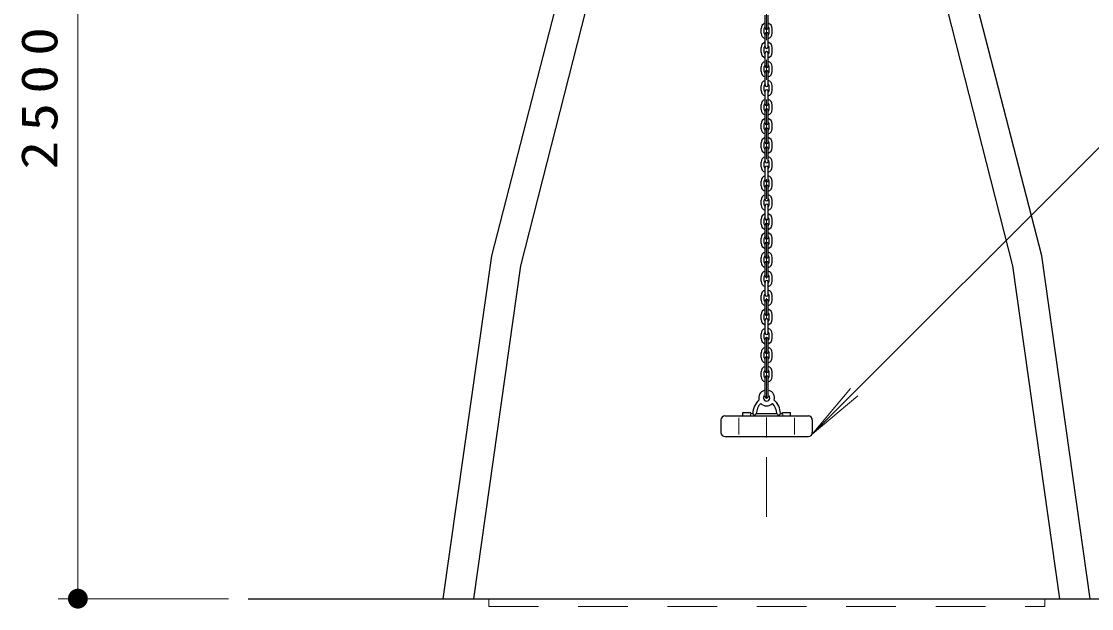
# Model space of a CAD drawing. Units: millimetres on the paper, scale 1:50. Extents: x -365 to 0, y -19 to 257.
# Drawn here: x -207.2 to -153.3, y 79.1 to 108.7 of the extents above; entities that cross this region are included whole.
import ezdxf

# ---------------------------------------------------------------- set-up
doc = ezdxf.new("R2010")
doc.units = ezdxf.units.MM
doc.linetypes.add('USER1', pattern=[4.5, 2.5, -2])
doc.linetypes.add('USER2', pattern=[6, 3, -1, 1, -1])
doc.layers.add('LY_1', color=7, linetype='Continuous', lineweight=25)
doc.styles.add('ＭＳ ゴシック', font='')
doc.styles.get('ＭＳ ゴシック').set_extended_font_data('MS Gothic')

# ---------------------------------------------------------------- blocks, each defined once
blk = doc.blocks.new('filled_dot')
at = {"color": 0, "linetype": 'Continuous', "lineweight": -2, "const_width": 1.25}
blk.add_lwpolyline([(-0.625, 0, 1), (0.625, 0, 1)], format="xyb", close=True, dxfattribs=at)

msp = doc.modelspace()

# ---------------------------------------------------------------- linework, layer by layer
at = {"layer": 'LY_1', "linetype": 'USER2', "lineweight": 13}
msp.add_line((-169.682, 83.756), (-169.682, 134.56), dxfattribs=at)
at = {"layer": 'LY_1', "lineweight": 13}
for p, q in [((-204.348, 79.635), (-204.348, 129.635)), ((-148.479, 106.826), (-167.382, 87.922)), ((-167.382, 87.922), (-165.454, 90.221)), ((-167.382, 87.922), (-165.084, 89.851)), ((-170.482, 88.955), (-170.508, 88.835)), ((-170.382, 88.955), (-170.3, 88.835)), ((-170.202, 88.955), (-170.3, 88.835)), ((-169.163, 88.955), (-169.064, 88.835)), ((-168.982, 88.955), (-169.064, 88.835)), ((-168.882, 88.955), (-168.857, 88.835)), ((-171.082, 88.735), (-171.082, 87.895)), ((-168.282, 88.735), (-168.282, 87.895)), ((-196.774, 79.635), (-205.348, 79.635))]:
    msp.add_line(p, q, dxfattribs=at)
at = {"layer": 'LY_1'}
for p, q in [((-169.762, 108.375), (-169.762, 109.015)), ((-169.602, 108.375), (-169.602, 109.015)), ((-169.962, 108.095), (-169.962, 108.335)), ((-169.802, 108.095), (-169.802, 108.335)), ((-169.562, 108.095), (-169.562, 108.335)), ((-169.402, 108.095), (-169.402, 108.335)), ((-169.762, 107.415), (-169.762, 108.055)), ((-169.602, 107.415), (-169.602, 108.055)), ((-169.962, 107.135), (-169.962, 107.375)), ((-169.802, 107.135), (-169.802, 107.375)), ((-169.562, 107.135), (-169.562, 107.375)), ((-169.402, 107.135), (-169.402, 107.375)), ((-169.762, 106.455), (-169.762, 107.095)), ((-169.602, 106.455), (-169.602, 107.095)), ((-169.962, 106.175), (-169.962, 106.415)), ((-169.802, 106.175), (-169.802, 106.415)), ((-169.762, 105.495), (-169.762, 106.135)), ((-169.602, 105.495), (-169.602, 106.135)), ((-169.562, 106.175), (-169.562, 106.415)), ((-169.402, 106.175), (-169.402, 106.415)), ((-169.962, 105.215), (-169.962, 105.455)), ((-169.802, 105.215), (-169.802, 105.455)), ((-169.762, 104.535), (-169.762, 105.175)), ((-169.602, 104.535), (-169.602, 105.175)), ((-169.562, 105.215), (-169.562, 105.455)), ((-169.402, 105.215), (-169.402, 105.455)), ((-169.962, 104.255), (-169.962, 104.495)), ((-169.802, 104.255), (-169.802, 104.495)), ((-169.762, 103.575), (-169.762, 104.215)), ((-169.602, 103.575), (-169.602, 104.215)), ((-169.562, 104.255), (-169.562, 104.495)), ((-169.402, 104.255), (-169.402, 104.495)), ((-169.962, 103.295), (-169.962, 103.535)), ((-169.802, 103.295), (-169.802, 103.535)), ((-169.562, 103.295), (-169.562, 103.535)), ((-169.402, 103.295), (-169.402, 103.535)), ((-169.762, 102.615), (-169.762, 103.255)), ((-169.602, 102.615), (-169.602, 103.255)), ((-169.962, 102.335), (-169.962, 102.575)), ((-169.802, 102.335), (-169.802, 102.575)), ((-169.562, 102.335), (-169.562, 102.575)), ((-169.402, 102.335), (-169.402, 102.575)), ((-169.762, 101.655), (-169.762, 102.295)), ((-169.602, 101.655), (-169.602, 102.295)), ((-169.962, 101.375), (-169.962, 101.615)), ((-169.802, 101.375), (-169.802, 101.615)), ((-169.762, 100.695), (-169.762, 101.335)), ((-169.602, 100.695), (-169.602, 101.335)), ((-169.562, 101.375), (-169.562, 101.615)), ((-169.402, 101.375), (-169.402, 101.615)), ((-169.962, 100.415), (-169.962, 100.655)), ((-169.802, 100.415), (-169.802, 100.655)), ((-169.762, 99.735), (-169.762, 100.375)), ((-169.602, 99.735), (-169.602, 100.375)), ((-169.562, 100.415), (-169.562, 100.655)), ((-169.402, 100.415), (-169.402, 100.655)), ((-169.962, 99.455), (-169.962, 99.695)), ((-169.802, 99.455), (-169.802, 99.695)), ((-169.562, 99.455), (-169.562, 99.695)), ((-169.402, 99.455), (-169.402, 99.695)), ((-169.762, 98.775), (-169.762, 99.415)), ((-169.602, 98.775), (-169.602, 99.415)), ((-169.962, 98.495), (-169.962, 98.735)), ((-169.802, 98.495), (-169.802, 98.735)), ((-169.562, 98.495), (-169.562, 98.735)), ((-169.402, 98.495), (-169.402, 98.735)), ((-169.762, 97.815), (-169.762, 98.455)), ((-169.602, 97.815), (-169.602, 98.455)), ((-169.962, 97.535), (-169.962, 97.775)), ((-169.802, 97.535), (-169.802, 97.775)), ((-169.562, 97.535), (-169.562, 97.775)), ((-169.402, 97.535), (-169.402, 97.775)), ((-169.762, 96.855), (-169.762, 97.495)), ((-169.602, 96.855), (-169.602, 97.495)), ((-169.962, 96.575), (-169.962, 96.815)), ((-169.802, 96.575), (-169.802, 96.815)), ((-169.762, 95.895), (-169.762, 96.535)), ((-169.602, 95.895), (-169.602, 96.535)), ((-169.562, 96.575), (-169.562, 96.815)), ((-169.402, 96.575), (-169.402, 96.815)), ((-169.962, 95.615), (-169.962, 95.855)), ((-169.802, 95.615), (-169.802, 95.855)), ((-169.762, 94.935), (-169.762, 95.575)), ((-169.602, 94.935), (-169.602, 95.575)), ((-169.562, 95.615), (-169.562, 95.855)), ((-169.402, 95.615), (-169.402, 95.855)), ((-169.962, 94.655), (-169.962, 94.895)), ((-169.802, 94.655), (-169.802, 94.895)), ((-169.562, 94.655), (-169.562, 94.895)), ((-169.402, 94.655), (-169.402, 94.895)), ((-169.762, 93.975), (-169.762, 94.615)), ((-169.602, 93.975), (-169.602, 94.615)), ((-169.962, 93.695), (-169.962, 93.935)), ((-169.802, 93.695), (-169.802, 93.935)), ((-169.562, 93.695), (-169.562, 93.935)), ((-169.402, 93.695), (-169.402, 93.935)), ((-169.762, 93.015), (-169.762, 93.655)), ((-169.602, 93.015), (-169.602, 93.655)), ((-169.962, 92.735), (-169.962, 92.975)), ((-169.802, 92.735), (-169.802, 92.975)), ((-169.762, 92.055), (-169.762, 92.695)), ((-169.602, 92.055), (-169.602, 92.695)), ((-169.562, 92.735), (-169.562, 92.975)), ((-169.402, 92.735), (-169.402, 92.975)), ((-169.962, 91.775), (-169.962, 92.015)), ((-169.802, 91.775), (-169.802, 92.015)), ((-169.762, 91.095), (-169.762, 91.735)), ((-169.602, 91.095), (-169.602, 91.735)), ((-169.562, 91.775), (-169.562, 92.015)), ((-169.402, 91.775), (-169.402, 92.015)), ((-169.962, 90.815), (-169.962, 91.055)), ((-169.802, 90.815), (-169.802, 91.055)), ((-169.562, 90.815), (-169.562, 91.055)), ((-169.402, 90.815), (-169.402, 91.055)), ((-169.762, 89.815), (-169.762, 90.775)), ((-169.602, 89.815), (-169.602, 90.775)), ((-170.882, 88.835), (-170.882, 89.015)), ((-170.882, 89.015), (-170.472, 89.015)), ((-170.482, 88.955), (-170.482, 89.015)), ((-170.482, 88.955), (-170.382, 88.955)), ((-170.202, 88.955), (-169.163, 88.955)), ((-168.982, 88.955), (-168.882, 88.955)), ((-168.882, 89.015), (-168.482, 89.015)), ((-168.882, 88.955), (-168.882, 89.015)), ((-168.482, 88.835), (-168.482, 89.015)), ((-171.982, 88.635), (-171.982, 87.995)), ((-171.782, 88.835), (-167.582, 88.835)), ((-167.382, 88.635), (-167.382, 87.995)), ((-171.782, 87.795), (-167.582, 87.795)), ((-195.774, 79.635), (-144.687, 79.635))]:
    msp.add_line(p, q, dxfattribs=at)
at = {"layer": 'LY_1', "linetype": 'USER1', "lineweight": 13}
for p, q in [((-183.672, 79.235), (-183.672, 79.635)), ((-183.672, 79.235), (-155.672, 79.235)), ((-155.672, 79.235), (-155.672, 79.635))]:
    msp.add_line(p, q, dxfattribs=at)
at = {"layer": 'LY_1'}
for points in [[(-179.179, 113.792), (-183.532, 96.898), (-185.974, 79.635)], [(-153.391, 79.635), (-155.832, 96.898), (-160.186, 113.792)], [(-177.895, 112.796), (-182.078, 96.389), (-184.443, 79.635)], [(-154.922, 79.635), (-157.286, 96.389), (-161.469, 112.796)]]:
    msp.add_lwpolyline(points, dxfattribs=at)
for centre, radius, start, end in [((-169.682, 108.335), 0.28, 106.6016, 180), ((-169.682, 108.335), 0.12, 131.8103, 180), ((-169.682, 108.375), 0.08, 180, 0), ((-169.682, 108.335), 0.28, 0, 73.3984), ((-169.682, 108.335), 0.12, 0, 48.1897), ((-169.682, 108.095), 0.28, 180, 253.3984), ((-169.682, 108.095), 0.12, 180, 228.1897), ((-169.682, 108.055), 0.08, 0, 180), ((-169.682, 108.095), 0.28, 286.6015, 0), ((-169.682, 108.095), 0.12, 311.8103, 0), ((-169.682, 107.375), 0.28, 106.6016, 180), ((-169.682, 107.375), 0.12, 131.8103, 180), ((-169.682, 107.415), 0.08, 180, 0), ((-169.682, 107.375), 0.28, 0, 73.3984), ((-169.682, 107.375), 0.12, 0, 48.1897), ((-169.682, 107.135), 0.28, 180, 253.3984), ((-169.682, 106.415), 0.28, 106.6016, 180), ((-169.682, 107.135), 0.12, 180, 228.1897), ((-169.682, 107.095), 0.08, 0, 180), ((-169.682, 107.135), 0.28, 286.6015, 0), ((-169.682, 107.135), 0.12, 311.8103, 0), ((-169.682, 106.415), 0.28, 0, 73.3984), ((-169.682, 106.175), 0.28, 180, 253.3984), ((-169.682, 106.415), 0.12, 131.8103, 180), ((-169.682, 106.175), 0.12, 180, 228.1897), ((-169.682, 106.455), 0.08, 180, 0), ((-169.682, 106.135), 0.08, 0, 180), ((-169.682, 106.415), 0.12, 0, 48.1897), ((-169.682, 106.175), 0.28, 286.6015, 0), ((-169.682, 106.175), 0.12, 311.8103, 0), ((-169.682, 105.455), 0.28, 106.6016, 180), ((-169.682, 105.455), 0.28, 0, 73.3984), ((-169.682, 105.215), 0.28, 180, 253.3984), ((-169.682, 105.455), 0.12, 131.8103, 180), ((-169.682, 105.215), 0.12, 180, 228.1897), ((-169.682, 105.495), 0.08, 180, 0), ((-169.682, 105.175), 0.08, 0, 180), ((-169.682, 105.455), 0.12, 0, 48.1897), ((-169.682, 105.215), 0.28, 286.6015, 0), ((-169.682, 105.215), 0.12, 311.8103, 0), ((-169.682, 104.495), 0.28, 106.6016, 180), ((-169.682, 104.495), 0.12, 131.8103, 180), ((-169.682, 104.535), 0.08, 180, 0), ((-169.682, 104.495), 0.28, 0, 73.3984), ((-169.682, 104.495), 0.12, 0, 48.1897), ((-169.682, 104.255), 0.28, 180, 253.3984), ((-169.682, 104.255), 0.12, 180, 228.1897), ((-169.682, 104.215), 0.08, 0, 180), ((-169.682, 104.255), 0.28, 286.6015, 0), ((-169.682, 104.255), 0.12, 311.8103, 0), ((-169.682, 103.535), 0.28, 106.6016, 180), ((-169.682, 103.535), 0.12, 131.8103, 180), ((-169.682, 103.575), 0.08, 180, 0), ((-169.682, 103.535), 0.28, 0, 73.3984), ((-169.682, 103.535), 0.12, 0, 48.1897), ((-169.682, 103.295), 0.28, 180, 253.3984), ((-169.682, 103.295), 0.12, 180, 228.1897), ((-169.682, 103.255), 0.08, 0, 180), ((-169.682, 103.295), 0.28, 286.6015, 0), ((-169.682, 103.295), 0.12, 311.8103, 0), ((-169.682, 102.575), 0.28, 106.6016, 180), ((-169.682, 102.575), 0.12, 131.8103, 180), ((-169.682, 102.615), 0.08, 180, 0), ((-169.682, 102.295), 0.08, 0, 180), ((-169.682, 102.575), 0.28, 0, 73.3984), ((-169.682, 102.575), 0.12, 0, 48.1897), ((-169.682, 102.335), 0.28, 180, 253.3984), ((-169.682, 101.615), 0.28, 106.6016, 180), ((-169.682, 102.335), 0.12, 180, 228.1897), ((-169.682, 102.335), 0.28, 286.6015, 0), ((-169.682, 102.335), 0.12, 311.8103, 0), ((-169.682, 101.615), 0.28, 0, 73.3984), ((-169.682, 101.375), 0.28, 180, 253.3984), ((-169.682, 101.615), 0.12, 131.8103, 180), ((-169.682, 101.375), 0.12, 180, 228.1897), ((-169.682, 101.655), 0.08, 180, 0), ((-169.682, 101.335), 0.08, 0, 180), ((-169.682, 101.615), 0.12, 0, 48.1897), ((-169.682, 101.375), 0.28, 286.6015, 0), ((-169.682, 101.375), 0.12, 311.8103, 0), ((-169.682, 100.655), 0.28, 106.6016, 180), ((-169.682, 100.655), 0.12, 131.8103, 180), ((-169.682, 100.655), 0.28, 0, 73.3984), ((-169.682, 100.655), 0.12, 0, 48.1897), ((-169.682, 100.415), 0.28, 180, 253.3984), ((-169.682, 100.415), 0.12, 180, 228.1897), ((-169.682, 100.695), 0.08, 180, 0), ((-169.682, 100.375), 0.08, 0, 180), ((-169.682, 100.415), 0.28, 286.6015, 0), ((-169.682, 100.415), 0.12, 311.8103, 0), ((-169.682, 99.695), 0.28, 106.6016, 180), ((-169.682, 99.695), 0.12, 131.8103, 180), ((-169.682, 99.735), 0.08, 180, 0), ((-169.682, 99.695), 0.28, 0, 73.3984), ((-169.682, 99.695), 0.12, 0, 48.1897), ((-169.682, 99.455), 0.28, 180, 253.3984), ((-169.682, 99.455), 0.12, 180, 228.1897), ((-169.682, 99.415), 0.08, 0, 180), ((-169.682, 99.455), 0.28, 286.6015, 0), ((-169.682, 99.455), 0.12, 311.8103, 0), ((-169.682, 98.735), 0.28, 106.6016, 180), ((-169.682, 98.735), 0.12, 131.8103, 180), ((-169.682, 98.775), 0.08, 180, 0), ((-169.682, 98.735), 0.28, 0, 73.3984), ((-169.682, 98.735), 0.12, 0, 48.1897), ((-169.682, 98.495), 0.28, 180, 253.3984), ((-169.682, 97.775), 0.28, 106.6016, 180), ((-169.682, 98.495), 0.12, 180, 228.1897), ((-169.682, 98.455), 0.08, 0, 180), ((-169.682, 98.495), 0.28, 286.6015, 0), ((-169.682, 98.495), 0.12, 311.8103, 0), ((-169.682, 97.775), 0.28, 0, 73.3984), ((-169.682, 97.535), 0.28, 180, 253.3984), ((-169.682, 97.775), 0.12, 131.8103, 180), ((-169.682, 97.535), 0.12, 180, 228.1897), ((-169.682, 97.815), 0.08, 180, 0), ((-169.682, 97.495), 0.08, 0, 180), ((-169.682, 97.775), 0.12, 0, 48.1897), ((-169.682, 97.535), 0.28, 286.6015, 0), ((-169.682, 97.535), 0.12, 311.8103, 0), ((-169.682, 96.815), 0.28, 106.6016, 180), ((-169.682, 96.815), 0.28, 0, 73.3984), ((-169.682, 96.575), 0.28, 180, 253.3984), ((-169.682, 96.815), 0.12, 131.8103, 180), ((-169.682, 96.575), 0.12, 180, 228.1897), ((-169.682, 96.855), 0.08, 180, 0), ((-169.682, 96.535), 0.08, 0, 180), ((-169.682, 96.815), 0.12, 0, 48.1897), ((-169.682, 96.575), 0.28, 286.6015, 0), ((-169.682, 96.575), 0.12, 311.8103, 0), ((-169.682, 95.855), 0.28, 106.6016, 180), ((-169.682, 95.855), 0.12, 131.8103, 180), ((-169.682, 95.895), 0.08, 180, 0), ((-169.682, 95.855), 0.28, 0, 73.3984), ((-169.682, 95.855), 0.12, 0, 48.1897), ((-169.682, 95.615), 0.28, 180, 253.3984), ((-169.682, 95.615), 0.12, 180, 228.1897), ((-169.682, 95.575), 0.08, 0, 180), ((-169.682, 95.615), 0.28, 286.6015, 0), ((-169.682, 95.615), 0.12, 311.8103, 0), ((-169.682, 94.895), 0.28, 106.6016, 180), ((-169.682, 94.895), 0.12, 131.8103, 180), ((-169.682, 94.935), 0.08, 180, 0), ((-169.682, 94.895), 0.28, 0, 73.3984), ((-169.682, 94.895), 0.12, 0, 48.1897), ((-169.682, 94.655), 0.28, 180, 253.3984), ((-169.682, 94.655), 0.12, 180, 228.1897), ((-169.682, 94.615), 0.08, 0, 180), ((-169.682, 94.655), 0.28, 286.6015, 0), ((-169.682, 94.655), 0.12, 311.8103, 0), ((-169.682, 93.935), 0.28, 106.6016, 180), ((-169.682, 93.935), 0.12, 131.8103, 180), ((-169.682, 93.975), 0.08, 180, 0), ((-169.682, 93.655), 0.08, 0, 180), ((-169.682, 93.935), 0.28, 0, 73.3984), ((-169.682, 93.935), 0.12, 0, 48.1897), ((-169.682, 93.695), 0.28, 180, 253.3984), ((-169.682, 92.975), 0.28, 106.6016, 180), ((-169.682, 93.695), 0.12, 180, 228.1897), ((-169.682, 93.695), 0.28, 286.6015, 0), ((-169.682, 93.695), 0.12, 311.8103, 0), ((-169.682, 92.975), 0.28, 0, 73.3984), ((-169.682, 92.735), 0.28, 180, 253.3984), ((-169.682, 92.975), 0.12, 131.8103, 180), ((-169.682, 92.735), 0.12, 180, 228.1897), ((-169.682, 93.015), 0.08, 180, 0), ((-169.682, 92.695), 0.08, 0, 180), ((-169.682, 92.975), 0.12, 0, 48.1897), ((-169.682, 92.735), 0.28, 286.6015, 0), ((-169.682, 92.735), 0.12, 311.8103, 0), ((-169.682, 92.015), 0.28, 106.6016, 180), ((-169.682, 92.015), 0.28, 0, 73.3984), ((-169.682, 91.775), 0.28, 180, 253.3984), ((-169.682, 92.015), 0.12, 131.8103, 180), ((-169.682, 91.775), 0.12, 180, 228.1897), ((-169.682, 92.055), 0.08, 180, 0), ((-169.682, 91.735), 0.08, 0, 180), ((-169.682, 92.015), 0.12, 0, 48.1897), ((-169.682, 91.775), 0.28, 286.6015, 0), ((-169.682, 91.775), 0.12, 311.8103, 0), ((-169.682, 91.055), 0.28, 106.6016, 180), ((-169.682, 91.055), 0.12, 131.8103, 180), ((-169.682, 91.095), 0.08, 180, 0), ((-169.682, 91.055), 0.28, 0, 73.3984), ((-169.682, 91.055), 0.12, 0, 48.1897), ((-169.682, 90.815), 0.28, 180, 253.3984), ((-169.682, 90.815), 0.12, 180, 228.1897), ((-169.682, 90.775), 0.08, 0, 180), ((-169.682, 90.815), 0.28, 286.6015, 0), ((-169.682, 90.815), 0.12, 311.8103, 0), ((-169.682, 89.735), 0.4, 107.4576, 195.3423), ((-169.682, 89.735), 0.4, 344.6577, 72.5424), ((-169.384, 88.9), 1, 133.1747, 176.8411), ((-169.384, 88.9), 0.82, 136.4071, 176.1468), ((-169.682, 89.735), 0.4, 222.394, 317.606), ((-169.682, 89.735), 0.16, 138.5904, 41.4096), ((-169.682, 89.815), 0.08, 180, 0), ((-169.981, 88.9), 0.82, 3.8532, 43.5929), ((-169.981, 88.9), 1, 3.1589, 46.8253), ((-171.782, 88.635), 0.2, 90, 180), ((-167.582, 88.635), 0.2, 0, 90), ((-171.782, 87.995), 0.2, 180, 270), ((-167.582, 87.995), 0.2, 270, 0)]:
    msp.add_arc(centre, radius, start, end, dxfattribs=at)

# ---------------------------------------------------------------- block references
at = {"layer": 'LY_1', "lineweight": 13, "xscale": 0.4, "yscale": 0.4, "rotation": 90}
msp.add_blockref('filled_dot', (-204.348, 79.635), dxfattribs=at)

# ---------------------------------------------------------------- texts
at = {"layer": 'LY_1', "insert": (-205.348, 105.062), "char_height": 1.833, "attachment_point": 8, "rotation": 90, "style": 'ＭＳ ゴシック'}
msp.add_mtext('\\T1.33;\\W1.15;2500', dxfattribs=at)

doc.saveas('drawing.dxf')
